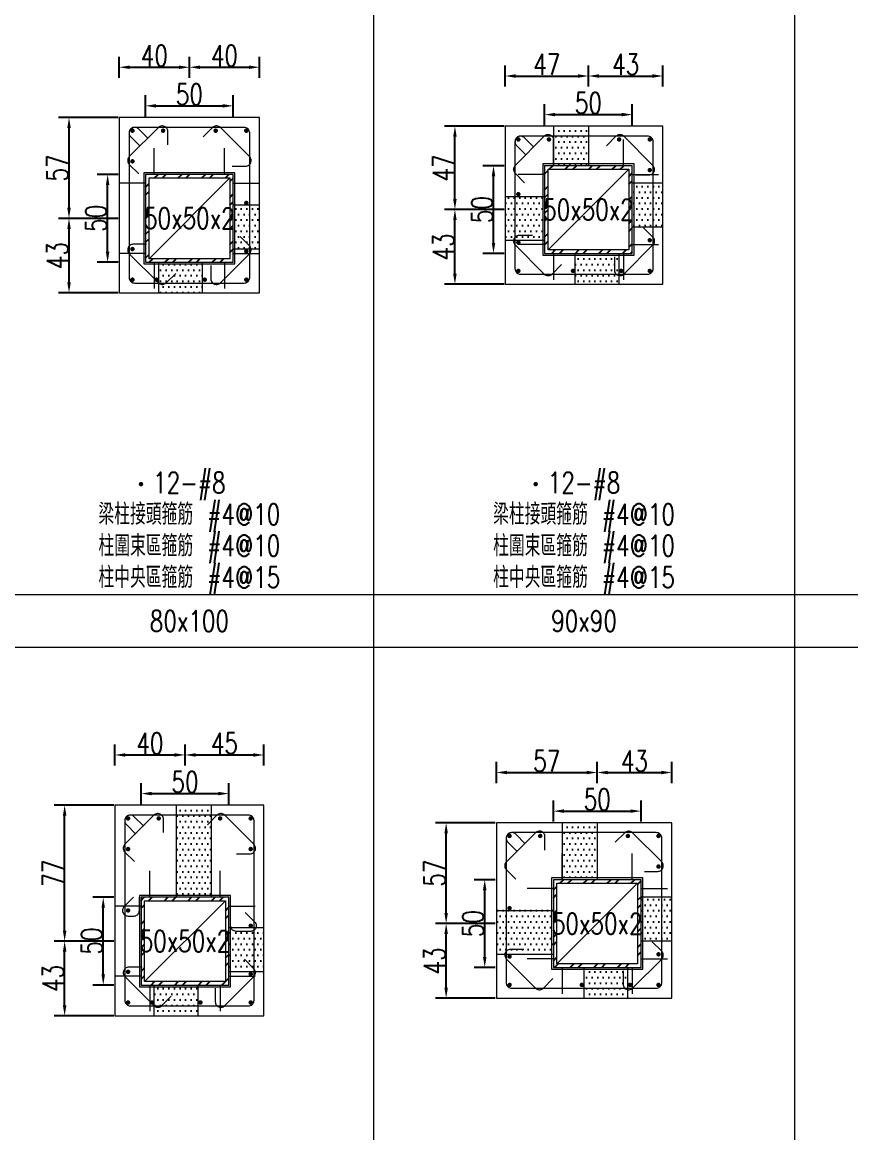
# Model space of a CAD drawing. Header units: millimetres. Extents: x 0 to 3905, y 0 to 8880.
# Drawn here: x 2925 to 3397, y 7763 to 8396 of the extents above; entities that cross this region are included whole.
import ezdxf
from ezdxf.enums import TextEntityAlignment as Align

# ---------------------------------------------------------------- set-up
doc = ezdxf.new("R2010")
doc.units = ezdxf.units.MM
doc.layers.get('DEFPOINTS').update_dxf_attribs({"color": 3})
for name, color, linetype in [('Hatch線', 6, 'Continuous'), ('TC-鋼粱', 132, 'Continuous'), ('主筋斷面', 2, 'Continuous'), ('文字-主筋根數', 7, 'Continuous'), ('文字-剪力筋 中央區', 7, 'Continuous'), ('文字-剪力筋-BC', 7, 'Continuous'), ('文字-剪力筋-圍束區', 7, 'Continuous'), ('文字-斷面尺寸', 7, 'Continuous'), ('文字-輔助字', 7, 'Continuous'), ('柱斷面線', 4, 'Continuous'), ('標註字', 4, 'Continuous'), ('箍筋線', 1, 'Continuous'), ('網格線', 7, 'Continuous'), ('鋼柱', 11, 'Continuous')]:
    doc.layers.add(name, color=color, linetype=linetype)
doc.styles.add('note', font='txt.shx', dxfattribs={"width": 0.75, "height": 12})
doc.styles.add('txt', font='txt.shx', dxfattribs={"height": 0.2, "bigfont": 'chineset.shx'})
doc.dimstyles.new('RCAD_DIM', dxfattribs={"dimtxt": 12, "dimasz": 6, "dimexe": 6, "dimexo": 0.625, "dimtad": 1, "dimdec": 0, "dimdsep": 46, "dimtxsty": 'note', "dimcen": 2.5, "dimclrd": 256, "dimclre": 256, "dimclrt": 256, "dimadec": 0, "dimazin": 0, "dimtfac": 1, "dimtmove": 0, "dimatfit": 3, "dimfxl": 0, "dimtolj": 1, "dimarcsym": 0})

# ---------------------------------------------------------------- blocks, each defined once
blk = doc.blocks.new('*D1716')
at = {"layer": 'DEFPOINTS', "color": 0}
for p in [(3042.5, 7956.62), (2992.5, 7950), (3042.5, 7950)]:
    blk.add_point(p, dxfattribs=at)
at = {"layer": '標註字', "lineweight": -2}
for p, q in [((2992.5, 7950.62), (2992.5, 7962.62)), ((3042.5, 7950.62), (3042.5, 7962.62)), ((2998.5, 7956.62), (3036.5, 7956.62))]:
    blk.add_line(p, q, dxfattribs=at)
at = {"layer": '標註字'}
for points in [[(2998.5, 7957.62), (2998.5, 7955.62), (2992.5, 7956.62)], [(3036.5, 7955.62), (3036.5, 7957.62), (3042.5, 7956.62)]]:
    blk.add_solid(points, dxfattribs=at)
at = {"layer": '標註字', "insert": (3017.5, 7963.25), "char_height": 12, "attachment_point": 5, "style": 'note'}
blk.add_mtext('\\A1;50', dxfattribs=at)
blk = doc.blocks.new('*D1717')
at = {"layer": 'DEFPOINTS', "color": 0}
for p in [(2970.88, 7897.5), (2977.5, 7897.5), (2977.5, 7847.5)]:
    blk.add_point(p, dxfattribs=at)
at = {"layer": '標註字', "lineweight": -2}
for p, q in [((2976.88, 7897.5), (2964.88, 7897.5)), ((2970.88, 7853.5), (2970.88, 7891.5)), ((2976.88, 7847.5), (2964.88, 7847.5))]:
    blk.add_line(p, q, dxfattribs=at)
at = {"layer": '標註字'}
for points in [[(2971.88, 7891.5), (2969.88, 7891.5), (2970.88, 7897.5)], [(2969.88, 7853.5), (2971.88, 7853.5), (2970.88, 7847.5)]]:
    blk.add_solid(points, dxfattribs=at)
at = {"layer": '標註字', "insert": (2964.25, 7872.5), "char_height": 12, "attachment_point": 5, "rotation": 90, "style": 'note'}
blk.add_mtext('\\A1;50', dxfattribs=at)
blk = doc.blocks.new('*D1718')
at = {"layer": 'DEFPOINTS', "color": 0}
for p in [(3017.5, 7978.62), (2977.5, 7972), (3017.5, 7972)]:
    blk.add_point(p, dxfattribs=at)
at = {"layer": '標註字', "lineweight": -2}
for p, q in [((2977.5, 7972.62), (2977.5, 7984.62)), ((3017.5, 7972.62), (3017.5, 7984.62)), ((2983.5, 7978.62), (3011.5, 7978.62))]:
    blk.add_line(p, q, dxfattribs=at)
at = {"layer": '標註字'}
for points in [[(2983.5, 7979.62), (2983.5, 7977.62), (2977.5, 7978.62)], [(3011.5, 7977.62), (3011.5, 7979.62), (3017.5, 7978.62)]]:
    blk.add_solid(points, dxfattribs=at)
at = {"layer": '標註字', "insert": (2997.5, 7985.25), "char_height": 12, "attachment_point": 5, "style": 'note'}
blk.add_mtext('\\A1;40', dxfattribs=at)
blk = doc.blocks.new('*D1719')
at = {"layer": 'DEFPOINTS', "color": 0}
for p in [(3062.5, 7978.62), (3017.5, 7972), (3062.5, 7972)]:
    blk.add_point(p, dxfattribs=at)
at = {"layer": '標註字', "lineweight": -2}
for p, q in [((3017.5, 7972.62), (3017.5, 7984.62)), ((3062.5, 7972.62), (3062.5, 7984.62)), ((3023.5, 7978.62), (3056.5, 7978.62))]:
    blk.add_line(p, q, dxfattribs=at)
at = {"layer": '標註字'}
for points in [[(3023.5, 7979.62), (3023.5, 7977.62), (3017.5, 7978.62)], [(3056.5, 7977.62), (3056.5, 7979.62), (3062.5, 7978.62)]]:
    blk.add_solid(points, dxfattribs=at)
at = {"layer": '標註字', "insert": (3040, 7985.25), "char_height": 12, "attachment_point": 5, "style": 'note'}
blk.add_mtext('\\A1;45', dxfattribs=at)
blk = doc.blocks.new('*D1720')
at = {"layer": 'DEFPOINTS', "color": 0}
for p in [(2948.88, 7872.5), (2977.5, 7872.5), (2977.5, 7830)]:
    blk.add_point(p, dxfattribs=at)
at = {"layer": '標註字', "lineweight": -2}
for p, q in [((2976.88, 7872.5), (2942.88, 7872.5)), ((2948.88, 7836), (2948.88, 7866.5)), ((2976.88, 7830), (2942.88, 7830))]:
    blk.add_line(p, q, dxfattribs=at)
at = {"layer": '標註字'}
for points in [[(2949.88, 7866.5), (2947.88, 7866.5), (2948.88, 7872.5)], [(2947.88, 7836), (2949.88, 7836), (2948.88, 7830)]]:
    blk.add_solid(points, dxfattribs=at)
at = {"layer": '標註字', "insert": (2942.25, 7851.25), "char_height": 12, "attachment_point": 5, "rotation": 90, "style": 'note'}
blk.add_mtext('\\A1;43', dxfattribs=at)
blk = doc.blocks.new('*D1721')
at = {"layer": 'DEFPOINTS', "color": 0}
for p in [(2948.88, 7950), (2977.5, 7950), (2977.5, 7872.5)]:
    blk.add_point(p, dxfattribs=at)
at = {"layer": '標註字', "lineweight": -2}
for p, q in [((2976.88, 7950), (2942.88, 7950)), ((2948.88, 7878.5), (2948.88, 7944)), ((2976.88, 7872.5), (2942.88, 7872.5))]:
    blk.add_line(p, q, dxfattribs=at)
at = {"layer": '標註字'}
for points in [[(2949.88, 7944), (2947.88, 7944), (2948.88, 7950)], [(2947.88, 7878.5), (2949.88, 7878.5), (2948.88, 7872.5)]]:
    blk.add_solid(points, dxfattribs=at)
at = {"layer": '標註字', "insert": (2942.25, 7911.25), "char_height": 12, "attachment_point": 5, "rotation": 90, "style": 'note'}
blk.add_mtext('\\A1;77', dxfattribs=at)
blk = doc.blocks.new('Circle_Filled')
at = {"const_width": 0.5}
blk.add_lwpolyline([(-0.25, 0, 1), (0.25, 0, 1)], format="xyb", close=True, dxfattribs=at)
blk = doc.blocks.new('*D1722')
at = {"layer": 'DEFPOINTS', "color": 0}
for p in [(3045, 8348.62), (2995, 8342), (3045, 8342)]:
    blk.add_point(p, dxfattribs=at)
at = {"layer": '標註字', "lineweight": -2}
for p, q in [((2995, 8342.62), (2995, 8354.62)), ((3045, 8342.62), (3045, 8354.62)), ((3001, 8348.62), (3039, 8348.62))]:
    blk.add_line(p, q, dxfattribs=at)
at = {"layer": '標註字'}
for points in [[(3001, 8349.62), (3001, 8347.62), (2995, 8348.62)], [(3039, 8347.62), (3039, 8349.62), (3045, 8348.62)]]:
    blk.add_solid(points, dxfattribs=at)
at = {"layer": '標註字', "insert": (3020, 8355.25), "char_height": 12, "attachment_point": 5, "style": 'note'}
blk.add_mtext('\\A1;50', dxfattribs=at)
blk = doc.blocks.new('*D1723')
at = {"layer": 'DEFPOINTS', "color": 0}
for p in [(2973.38, 8309.5), (2980, 8309.5), (2980, 8259.5)]:
    blk.add_point(p, dxfattribs=at)
at = {"layer": '標註字', "lineweight": -2}
for p, q in [((2979.38, 8309.5), (2967.38, 8309.5)), ((2973.38, 8265.5), (2973.38, 8303.5)), ((2979.38, 8259.5), (2967.38, 8259.5))]:
    blk.add_line(p, q, dxfattribs=at)
at = {"layer": '標註字'}
for points in [[(2974.38, 8303.5), (2972.38, 8303.5), (2973.38, 8309.5)], [(2972.38, 8265.5), (2974.38, 8265.5), (2973.38, 8259.5)]]:
    blk.add_solid(points, dxfattribs=at)
at = {"layer": '標註字', "insert": (2966.75, 8284.5), "char_height": 12, "attachment_point": 5, "rotation": 90, "style": 'note'}
blk.add_mtext('\\A1;50', dxfattribs=at)
blk = doc.blocks.new('*D1724')
at = {"layer": 'DEFPOINTS', "color": 0}
for p in [(3020, 8370.62), (2980, 8364), (3020, 8364)]:
    blk.add_point(p, dxfattribs=at)
at = {"layer": '標註字', "lineweight": -2}
for p, q in [((2980, 8364.62), (2980, 8376.62)), ((3020, 8364.62), (3020, 8376.62)), ((2986, 8370.62), (3014, 8370.62))]:
    blk.add_line(p, q, dxfattribs=at)
at = {"layer": '標註字'}
for points in [[(2986, 8371.62), (2986, 8369.62), (2980, 8370.62)], [(3014, 8369.62), (3014, 8371.62), (3020, 8370.62)]]:
    blk.add_solid(points, dxfattribs=at)
at = {"layer": '標註字', "insert": (3000, 8377.25), "char_height": 12, "attachment_point": 5, "style": 'note'}
blk.add_mtext('\\A1;40', dxfattribs=at)
blk = doc.blocks.new('*D1725')
at = {"layer": 'DEFPOINTS', "color": 0}
for p in [(3060, 8370.62), (3020, 8364), (3060, 8364)]:
    blk.add_point(p, dxfattribs=at)
at = {"layer": '標註字', "lineweight": -2}
for p, q in [((3020, 8364.62), (3020, 8376.62)), ((3060, 8364.62), (3060, 8376.62)), ((3026, 8370.62), (3054, 8370.62))]:
    blk.add_line(p, q, dxfattribs=at)
at = {"layer": '標註字'}
for points in [[(3026, 8371.62), (3026, 8369.62), (3020, 8370.62)], [(3054, 8369.62), (3054, 8371.62), (3060, 8370.62)]]:
    blk.add_solid(points, dxfattribs=at)
at = {"layer": '標註字', "insert": (3040, 8377.25), "char_height": 12, "attachment_point": 5, "style": 'note'}
blk.add_mtext('\\A1;40', dxfattribs=at)
blk = doc.blocks.new('*D1726')
at = {"layer": 'DEFPOINTS', "color": 0}
for p in [(2951.38, 8284.5), (2980, 8284.5), (2980, 8242)]:
    blk.add_point(p, dxfattribs=at)
at = {"layer": '標註字', "lineweight": -2}
for p, q in [((2979.38, 8284.5), (2945.38, 8284.5)), ((2951.38, 8248), (2951.38, 8278.5)), ((2979.38, 8242), (2945.38, 8242))]:
    blk.add_line(p, q, dxfattribs=at)
at = {"layer": '標註字'}
for points in [[(2952.38, 8278.5), (2950.38, 8278.5), (2951.38, 8284.5)], [(2950.38, 8248), (2952.38, 8248), (2951.38, 8242)]]:
    blk.add_solid(points, dxfattribs=at)
at = {"layer": '標註字', "insert": (2944.75, 8263.25), "char_height": 12, "attachment_point": 5, "rotation": 90, "style": 'note'}
blk.add_mtext('\\A1;43', dxfattribs=at)
blk = doc.blocks.new('*D1727')
at = {"layer": 'DEFPOINTS', "color": 0}
for p in [(2951.38, 8342), (2980, 8342), (2980, 8284.5)]:
    blk.add_point(p, dxfattribs=at)
at = {"layer": '標註字', "lineweight": -2}
for p, q in [((2979.38, 8342), (2945.38, 8342)), ((2951.38, 8290.5), (2951.38, 8336)), ((2979.38, 8284.5), (2945.38, 8284.5))]:
    blk.add_line(p, q, dxfattribs=at)
at = {"layer": '標註字'}
for points in [[(2952.38, 8336), (2950.38, 8336), (2951.38, 8342)], [(2950.38, 8290.5), (2952.38, 8290.5), (2951.38, 8284.5)]]:
    blk.add_solid(points, dxfattribs=at)
at = {"layer": '標註字', "insert": (2944.75, 8313.25), "char_height": 12, "attachment_point": 5, "rotation": 90, "style": 'note'}
blk.add_mtext('\\A1;57', dxfattribs=at)
blk = doc.blocks.new('*D1848')
at = {"layer": 'DEFPOINTS', "color": 0}
for p in [(3277.5, 7946.62), (3227.5, 7940), (3277.5, 7940)]:
    blk.add_point(p, dxfattribs=at)
at = {"layer": '標註字', "lineweight": -2}
for p, q in [((3227.5, 7940.62), (3227.5, 7952.62)), ((3277.5, 7940.62), (3277.5, 7952.62)), ((3233.5, 7946.62), (3271.5, 7946.62))]:
    blk.add_line(p, q, dxfattribs=at)
at = {"layer": '標註字'}
for points in [[(3233.5, 7947.62), (3233.5, 7945.62), (3227.5, 7946.62)], [(3271.5, 7945.62), (3271.5, 7947.62), (3277.5, 7946.62)]]:
    blk.add_solid(points, dxfattribs=at)
at = {"layer": '標註字', "insert": (3252.5, 7953.25), "char_height": 12, "attachment_point": 5, "style": 'note'}
blk.add_mtext('\\A1;50', dxfattribs=at)
blk = doc.blocks.new('*D1849')
at = {"layer": 'DEFPOINTS', "color": 0}
for p in [(3188.38, 7907.5), (3195, 7907.5), (3195, 7857.5)]:
    blk.add_point(p, dxfattribs=at)
at = {"layer": '標註字', "lineweight": -2}
for p, q in [((3194.38, 7907.5), (3182.38, 7907.5)), ((3188.38, 7863.5), (3188.38, 7901.5)), ((3194.38, 7857.5), (3182.38, 7857.5))]:
    blk.add_line(p, q, dxfattribs=at)
at = {"layer": '標註字'}
for points in [[(3189.38, 7901.5), (3187.38, 7901.5), (3188.38, 7907.5)], [(3187.38, 7863.5), (3189.38, 7863.5), (3188.38, 7857.5)]]:
    blk.add_solid(points, dxfattribs=at)
at = {"layer": '標註字', "insert": (3181.75, 7882.5), "char_height": 12, "attachment_point": 5, "rotation": 90, "style": 'note'}
blk.add_mtext('\\A1;50', dxfattribs=at)
blk = doc.blocks.new('*D1850')
at = {"layer": 'DEFPOINTS', "color": 0}
for p in [(3252.5, 7968.62), (3195, 7962), (3252.5, 7962)]:
    blk.add_point(p, dxfattribs=at)
at = {"layer": '標註字', "lineweight": -2}
for p, q in [((3195, 7962.62), (3195, 7974.62)), ((3252.5, 7962.62), (3252.5, 7974.62)), ((3201, 7968.62), (3246.5, 7968.62))]:
    blk.add_line(p, q, dxfattribs=at)
at = {"layer": '標註字'}
for points in [[(3201, 7969.62), (3201, 7967.62), (3195, 7968.62)], [(3246.5, 7967.62), (3246.5, 7969.62), (3252.5, 7968.62)]]:
    blk.add_solid(points, dxfattribs=at)
at = {"layer": '標註字', "insert": (3223.75, 7975.25), "char_height": 12, "attachment_point": 5, "style": 'note'}
blk.add_mtext('\\A1;57', dxfattribs=at)
blk = doc.blocks.new('*D1851')
at = {"layer": 'DEFPOINTS', "color": 0}
for p in [(3295, 7968.62), (3252.5, 7962), (3295, 7962)]:
    blk.add_point(p, dxfattribs=at)
at = {"layer": '標註字', "lineweight": -2}
for p, q in [((3252.5, 7962.62), (3252.5, 7974.62)), ((3295, 7962.62), (3295, 7974.62)), ((3258.5, 7968.62), (3289, 7968.62))]:
    blk.add_line(p, q, dxfattribs=at)
at = {"layer": '標註字'}
for points in [[(3258.5, 7969.62), (3258.5, 7967.62), (3252.5, 7968.62)], [(3289, 7967.62), (3289, 7969.62), (3295, 7968.62)]]:
    blk.add_solid(points, dxfattribs=at)
at = {"layer": '標註字', "insert": (3273.75, 7975.25), "char_height": 12, "attachment_point": 5, "style": 'note'}
blk.add_mtext('\\A1;43', dxfattribs=at)
blk = doc.blocks.new('*D1852')
at = {"layer": 'DEFPOINTS', "color": 0}
for p in [(3166.38, 7882.5), (3195, 7882.5), (3195, 7840)]:
    blk.add_point(p, dxfattribs=at)
at = {"layer": '標註字', "lineweight": -2}
for p, q in [((3194.38, 7882.5), (3160.38, 7882.5)), ((3166.38, 7846), (3166.38, 7876.5)), ((3194.38, 7840), (3160.38, 7840))]:
    blk.add_line(p, q, dxfattribs=at)
at = {"layer": '標註字'}
for points in [[(3167.38, 7876.5), (3165.38, 7876.5), (3166.38, 7882.5)], [(3165.38, 7846), (3167.38, 7846), (3166.38, 7840)]]:
    blk.add_solid(points, dxfattribs=at)
at = {"layer": '標註字', "insert": (3159.75, 7861.25), "char_height": 12, "attachment_point": 5, "rotation": 90, "style": 'note'}
blk.add_mtext('\\A1;43', dxfattribs=at)
blk = doc.blocks.new('*D1853')
at = {"layer": 'DEFPOINTS', "color": 0}
for p in [(3166.38, 7940), (3195, 7940), (3195, 7882.5)]:
    blk.add_point(p, dxfattribs=at)
at = {"layer": '標註字', "lineweight": -2}
for p, q in [((3194.38, 7940), (3160.38, 7940)), ((3166.38, 7888.5), (3166.38, 7934)), ((3194.38, 7882.5), (3160.38, 7882.5))]:
    blk.add_line(p, q, dxfattribs=at)
at = {"layer": '標註字'}
for points in [[(3167.38, 7934), (3165.38, 7934), (3166.38, 7940)], [(3165.38, 7888.5), (3167.38, 7888.5), (3166.38, 7882.5)]]:
    blk.add_solid(points, dxfattribs=at)
at = {"layer": '標註字', "insert": (3159.75, 7911.25), "char_height": 12, "attachment_point": 5, "rotation": 90, "style": 'note'}
blk.add_mtext('\\A1;57', dxfattribs=at)
blk = doc.blocks.new('*D1854')
at = {"layer": 'DEFPOINTS', "color": 0}
for p in [(3272.5, 8343.62), (3222.5, 8337), (3272.5, 8337)]:
    blk.add_point(p, dxfattribs=at)
at = {"layer": '標註字', "lineweight": -2}
for p, q in [((3222.5, 8337.62), (3222.5, 8349.62)), ((3228.5, 8343.62), (3266.5, 8343.62)), ((3272.5, 8337.62), (3272.5, 8349.62))]:
    blk.add_line(p, q, dxfattribs=at)
at = {"layer": '標註字'}
for points in [[(3228.5, 8344.62), (3228.5, 8342.62), (3222.5, 8343.62)], [(3266.5, 8342.62), (3266.5, 8344.62), (3272.5, 8343.62)]]:
    blk.add_solid(points, dxfattribs=at)
at = {"layer": '標註字', "insert": (3247.5, 8350.25), "char_height": 12, "attachment_point": 5, "style": 'note'}
blk.add_mtext('\\A1;50', dxfattribs=at)
blk = doc.blocks.new('*D1855')
at = {"layer": 'DEFPOINTS', "color": 0}
for p in [(3193.38, 8314.5), (3200, 8314.5), (3200, 8264.5)]:
    blk.add_point(p, dxfattribs=at)
at = {"layer": '標註字', "lineweight": -2}
for p, q in [((3199.38, 8314.5), (3187.38, 8314.5)), ((3193.38, 8270.5), (3193.38, 8308.5)), ((3199.38, 8264.5), (3187.38, 8264.5))]:
    blk.add_line(p, q, dxfattribs=at)
at = {"layer": '標註字'}
for points in [[(3194.38, 8308.5), (3192.38, 8308.5), (3193.38, 8314.5)], [(3192.38, 8270.5), (3194.38, 8270.5), (3193.38, 8264.5)]]:
    blk.add_solid(points, dxfattribs=at)
at = {"layer": '標註字', "insert": (3186.75, 8289.5), "char_height": 12, "attachment_point": 5, "rotation": 90, "style": 'note'}
blk.add_mtext('\\A1;50', dxfattribs=at)
blk = doc.blocks.new('*D1856')
at = {"layer": 'DEFPOINTS', "color": 0}
for p in [(3247.5, 8365.62), (3200, 8359), (3247.5, 8359)]:
    blk.add_point(p, dxfattribs=at)
at = {"layer": '標註字', "lineweight": -2}
for p, q in [((3200, 8359.62), (3200, 8371.62)), ((3247.5, 8359.62), (3247.5, 8371.62)), ((3206, 8365.62), (3241.5, 8365.62))]:
    blk.add_line(p, q, dxfattribs=at)
at = {"layer": '標註字'}
for points in [[(3206, 8366.62), (3206, 8364.62), (3200, 8365.62)], [(3241.5, 8364.62), (3241.5, 8366.62), (3247.5, 8365.62)]]:
    blk.add_solid(points, dxfattribs=at)
at = {"layer": '標註字', "insert": (3223.75, 8372.25), "char_height": 12, "attachment_point": 5, "style": 'note'}
blk.add_mtext('\\A1;47', dxfattribs=at)
blk = doc.blocks.new('*D1857')
at = {"layer": 'DEFPOINTS', "color": 0}
for p in [(3290, 8365.62), (3247.5, 8359), (3290, 8359)]:
    blk.add_point(p, dxfattribs=at)
at = {"layer": '標註字', "lineweight": -2}
for p, q in [((3247.5, 8359.62), (3247.5, 8371.62)), ((3290, 8359.62), (3290, 8371.62)), ((3253.5, 8365.62), (3284, 8365.62))]:
    blk.add_line(p, q, dxfattribs=at)
at = {"layer": '標註字'}
for points in [[(3253.5, 8366.62), (3253.5, 8364.62), (3247.5, 8365.62)], [(3284, 8364.62), (3284, 8366.62), (3290, 8365.62)]]:
    blk.add_solid(points, dxfattribs=at)
at = {"layer": '標註字', "insert": (3268.75, 8372.25), "char_height": 12, "attachment_point": 5, "style": 'note'}
blk.add_mtext('\\A1;43', dxfattribs=at)
blk = doc.blocks.new('*D1858')
at = {"layer": 'DEFPOINTS', "color": 0}
for p in [(3171.38, 8289.5), (3200, 8289.5), (3200, 8247)]:
    blk.add_point(p, dxfattribs=at)
at = {"layer": '標註字', "lineweight": -2}
for p, q in [((3199.38, 8289.5), (3165.38, 8289.5)), ((3171.38, 8253), (3171.38, 8283.5)), ((3199.38, 8247), (3165.38, 8247))]:
    blk.add_line(p, q, dxfattribs=at)
at = {"layer": '標註字'}
for points in [[(3172.38, 8283.5), (3170.38, 8283.5), (3171.38, 8289.5)], [(3170.38, 8253), (3172.38, 8253), (3171.38, 8247)]]:
    blk.add_solid(points, dxfattribs=at)
at = {"layer": '標註字', "insert": (3164.75, 8268.25), "char_height": 12, "attachment_point": 5, "rotation": 90, "style": 'note'}
blk.add_mtext('\\A1;43', dxfattribs=at)
blk = doc.blocks.new('*D1859')
at = {"layer": 'DEFPOINTS', "color": 0}
for p in [(3171.38, 8337), (3200, 8337), (3200, 8289.5)]:
    blk.add_point(p, dxfattribs=at)
at = {"layer": '標註字', "lineweight": -2}
for p, q in [((3199.38, 8337), (3165.38, 8337)), ((3171.38, 8295.5), (3171.38, 8331)), ((3199.38, 8289.5), (3165.38, 8289.5))]:
    blk.add_line(p, q, dxfattribs=at)
at = {"layer": '標註字'}
for points in [[(3172.38, 8331), (3170.38, 8331), (3171.38, 8337)], [(3170.38, 8295.5), (3172.38, 8295.5), (3171.38, 8289.5)]]:
    blk.add_solid(points, dxfattribs=at)
at = {"layer": '標註字', "insert": (3164.75, 8313.25), "char_height": 12, "attachment_point": 5, "rotation": 90, "style": 'note'}
blk.add_mtext('\\A1;47', dxfattribs=at)

msp = doc.modelspace()

# ---------------------------------------------------------------- hatches: boundary and pattern name
at = {"layer": 'Hatch線'}
h = msp.add_hatch(dxfattribs=at)
h.set_pattern_fill('ANSI32', color=256, style=0)
h.paths.add_polyline_path([(3222.5, 8264.5), (3272.5, 8264.5), (3272.5, 8314.5), (3222.5, 8314.5)], flags=17)
h.paths.add_polyline_path([(3224.5, 8266.5), (3224.5, 8312.5), (3270.5, 8312.5), (3270.5, 8266.5)])
h = msp.add_hatch(dxfattribs=at)
h.set_pattern_fill('ANSI32', color=256, style=0)
h.paths.add_polyline_path([(2995, 8259.5), (3045, 8259.5), (3045, 8309.5), (2995, 8309.5)], flags=17)
h.paths.add_polyline_path([(2997, 8261.5), (2997, 8307.5), (3043, 8307.5), (3043, 8261.5)])
h = msp.add_hatch(dxfattribs=at)
h.set_pattern_fill('ANSI32', color=256, style=0)
h.paths.add_polyline_path([(3227.5, 7857.5), (3277.5, 7857.5), (3277.5, 7907.5), (3227.5, 7907.5)], flags=17)
h.paths.add_polyline_path([(3229.5, 7859.5), (3229.5, 7905.5), (3275.5, 7905.5), (3275.5, 7859.5)])
h = msp.add_hatch(dxfattribs=at)
h.set_pattern_fill('ANSI32', color=256, style=0)
h.paths.add_polyline_path([(2992.5, 7847.5), (3042.5, 7847.5), (3042.5, 7897.5), (2992.5, 7897.5)], flags=17)
h.paths.add_polyline_path([(2994.5, 7849.5), (2994.5, 7895.5), (3040.5, 7895.5), (3040.5, 7849.5)])
at = {"layer": 'TC-鋼粱'}
h = msp.add_hatch(dxfattribs=at)
h.set_pattern_fill('DOTS', color=256, scale=2, style=0)
h.paths.add_polyline_path([(3247.5, 8337), (3227.5, 8337), (3227.5, 8314.5), (3247.5, 8314.5)], flags=17)
h = msp.add_hatch(dxfattribs=at)
h.set_pattern_fill('DOTS', color=256, scale=2, style=0)
h.paths.add_polyline_path([(3290, 8279.5), (3290, 8304.5), (3272.5, 8304.5), (3272.5, 8279.5)], flags=17)
h = msp.add_hatch(dxfattribs=at)
h.set_pattern_fill('DOTS', color=256, scale=2, style=0)
h.paths.add_polyline_path([(3200, 8297), (3200, 8272), (3222.5, 8272), (3222.5, 8297)], flags=17)
h = msp.add_hatch(dxfattribs=at)
h.set_pattern_fill('DOTS', color=256, scale=2, style=0)
h.paths.add_polyline_path([(3060, 8267), (3060, 8292), (3045, 8292), (3045, 8267)], flags=17)
h = msp.add_hatch(dxfattribs=at)
h.set_pattern_fill('DOTS', color=256, scale=2, style=0)
h.paths.add_polyline_path([(3239.98, 8247), (3264.98, 8247), (3264.98, 8264.5), (3239.98, 8264.5)], flags=17)
h = msp.add_hatch(dxfattribs=at)
h.set_pattern_fill('DOTS', color=256, scale=2, style=0)
h.paths.add_polyline_path([(3002.5, 8242), (3027.5, 8242), (3027.5, 8259.5), (3002.5, 8259.5)], flags=17)
h = msp.add_hatch(dxfattribs=at)
h.set_pattern_fill('DOTS', color=256, scale=2, style=0)
h.paths.add_polyline_path([(3032.5, 7950), (3012.5, 7950), (3012.5, 7897.5), (3032.5, 7897.5)], flags=17)
h = msp.add_hatch(dxfattribs=at)
h.set_pattern_fill('DOTS', color=256, scale=2, style=0)
h.paths.add_polyline_path([(3252.5, 7940), (3232.5, 7940), (3232.5, 7907.5), (3252.5, 7907.5)], flags=17)
h = msp.add_hatch(dxfattribs=at)
h.set_pattern_fill('DOTS', color=256, scale=2, style=0)
h.paths.add_polyline_path([(3295, 7872.5), (3295, 7897.5), (3277.5, 7897.5), (3277.5, 7872.5)], flags=17)
h = msp.add_hatch(dxfattribs=at)
h.set_pattern_fill('DOTS', color=256, scale=2, style=0)
h.paths.add_polyline_path([(3195, 7890), (3195, 7865), (3227.5, 7865), (3227.5, 7890)], flags=17)
h = msp.add_hatch(dxfattribs=at)
h.set_pattern_fill('DOTS', color=256, scale=2, style=0)
h.paths.add_polyline_path([(3062.5, 7855), (3062.5, 7880), (3042.5, 7880), (3042.5, 7855)], flags=17)
h = msp.add_hatch(dxfattribs=at)
h.set_pattern_fill('DOTS', color=256, scale=2, style=0)
h.paths.add_polyline_path([(3244.98, 7840), (3269.98, 7840), (3269.98, 7857.5), (3244.98, 7857.5)], flags=17)
h = msp.add_hatch(dxfattribs=at)
h.set_pattern_fill('DOTS', color=256, scale=2, style=0)
h.paths.add_polyline_path([(3000, 7830), (3025, 7830), (3025, 7847.5), (3000, 7847.5)], flags=17)

# ---------------------------------------------------------------- linework, layer by layer
at = {"layer": 'DEFPOINTS', "lineweight": 5}
for points in [[(3000, 8309.5), (3000, 8324.5)], [(3040, 8309.5), (3040, 8324.5)], [(3227.5, 8314.5), (3227.5, 8329.5)], [(3267.5, 8314.5), (3267.5, 8329.5)], [(3222.5, 8263.5), (3273.5, 8263.5), (3273.5, 8315.5), (3221.5, 8315.5), (3221.5, 8263.5), (3222.5, 8263.5)], [(3224.5, 8266.5), (3270.5, 8312.5)], [(2995, 8258.5), (3046, 8258.5), (3046, 8310.5), (2994, 8310.5), (2994, 8258.5), (2995, 8258.5)], [(2997, 8261.5), (3043, 8307.5)], [(3222.5, 8309.5), (3207.5, 8309.5)], [(3272.5, 8309.5), (3287.5, 8309.5)], [(2995, 8304.5), (2980, 8304.5)], [(3045, 8304.5), (3060, 8304.5)], [(3222.5, 8269.5), (3207.5, 8269.5)], [(3272.5, 8269.5), (3287.5, 8269.5)], [(2995, 8264.5), (2980, 8264.5)], [(3045, 8264.5), (3060, 8264.5)], [(3227.5, 8264.5), (3227.5, 8249.5)], [(3267.5, 8264.5), (3267.5, 8249.5)], [(3000, 8259.5), (3000, 8244.5)], [(3040, 8259.5), (3040, 8244.5)], [(3232.5, 7907.5), (3232.5, 7922.5)], [(3272.5, 7907.5), (3272.5, 7922.5)], [(2997.5, 7897.5), (2997.5, 7912.5)], [(3037.5, 7897.5), (3037.5, 7912.5)], [(3227.5, 7856.5), (3278.5, 7856.5), (3278.5, 7908.5), (3226.5, 7908.5), (3226.5, 7856.5), (3227.5, 7856.5)], [(3227.5, 7902.5), (3212.5, 7902.5)], [(3229.5, 7859.5), (3275.5, 7905.5)], [(3277.5, 7902.5), (3292.5, 7902.5)], [(2992.5, 7846.5), (3043.5, 7846.5), (3043.5, 7898.5), (2991.5, 7898.5), (2991.5, 7846.5), (2992.5, 7846.5)], [(2994.5, 7849.5), (3040.5, 7895.5)], [(2992.5, 7892.5), (2977.5, 7892.5)], [(3042.5, 7892.5), (3057.5, 7892.5)], [(3227.5, 7862.5), (3212.5, 7862.5)], [(3277.5, 7862.5), (3292.5, 7862.5)], [(3232.5, 7857.5), (3232.5, 7842.5)], [(3272.5, 7857.5), (3272.5, 7842.5)], [(2992.5, 7852.5), (2977.5, 7852.5)], [(3042.5, 7852.5), (3057.5, 7852.5)], [(2997.5, 7847.5), (2997.5, 7832.5)], [(3037.5, 7847.5), (3037.5, 7832.5)]]:
    msp.add_lwpolyline(points, dxfattribs=at)
at = {"layer": 'TC-鋼粱', "lineweight": 5}
for points in [[(3227.5, 8337), (3227.5, 8314.5)], [(3247.5, 8337), (3247.5, 8314.5)], [(3290, 8304.5), (3272.5, 8304.5)], [(3200, 8297), (3222.5, 8297)], [(3060, 8292), (3045, 8292)], [(3290, 8279.5), (3272.5, 8279.5)], [(3200, 8272), (3222.5, 8272)], [(3060, 8267), (3045, 8267)], [(3239.98, 8247), (3239.98, 8264.5)], [(3264.98, 8247), (3264.98, 8264.5)], [(3002.5, 8242), (3002.5, 8259.5)], [(3027.5, 8242), (3027.5, 8259.5)], [(3012.5, 7950), (3012.5, 7897.5)], [(3032.5, 7950), (3032.5, 7897.5)], [(3232.5, 7940), (3232.5, 7907.5)], [(3252.5, 7940), (3252.5, 7907.5)], [(3295, 7897.5), (3277.5, 7897.5)], [(3195, 7890), (3227.5, 7890)], [(3062.5, 7880), (3042.5, 7880)], [(3295, 7872.5), (3277.5, 7872.5)], [(3195, 7865), (3227.5, 7865)], [(3244.98, 7840), (3244.98, 7857.5)], [(3269.98, 7840), (3269.98, 7857.5)], [(3062.5, 7855), (3042.5, 7855)], [(3000, 7830), (3000, 7847.5)], [(3025, 7830), (3025, 7847.5)]]:
    msp.add_lwpolyline(points, dxfattribs=at)
at = {"layer": '柱斷面線', "lineweight": 5}
for points in [[(2980, 8242), (3060, 8242), (3060, 8342), (2980, 8342), (2980, 8242)], [(3200, 8247), (3290, 8247), (3290, 8337), (3200, 8337), (3200, 8247)], [(2977.5, 7830), (3062.5, 7830), (3062.5, 7950), (2977.5, 7950), (2977.5, 7830)], [(3195, 7840), (3295, 7840), (3295, 7940), (3195, 7940), (3195, 7840)]]:
    msp.add_lwpolyline(points, dxfattribs=at)
at = {"layer": '箍筋線', "lineweight": 5}
for points in [[(3007.73, 8326.39), (3007.73, 8334.01), (3007.68, 8334.54), (3007.55, 8335.06), (3007.33, 8335.55), (3007.03, 8335.99), (3006.67, 8336.38), (3006.24, 8336.7), (3005.77, 8336.94), (3005.26, 8337.11), (3004.73, 8337.18), (3004.2, 8337.17), (3003.67, 8337.06), (3003.17, 8336.87), (3002.71, 8336.6), (3002.31, 8336.26), (2985.74, 8319.69), (2985.39, 8319.27), (2985.11, 8318.79), (2984.92, 8318.27), (2984.83, 8317.73), (2984.83, 8317.17), (2984.92, 8316.63), (2985.11, 8316.11), (2985.39, 8315.63), (2985.74, 8315.2), (2991.13, 8309.82)], [(3044.39, 8314.27), (3052.01, 8314.27), (3052.54, 8314.32), (3053.06, 8314.45), (3053.55, 8314.67), (3053.99, 8314.97), (3054.38, 8315.33), (3054.7, 8315.76), (3054.94, 8316.23), (3055.11, 8316.74), (3055.18, 8317.27), (3055.17, 8317.8), (3055.06, 8318.33), (3054.87, 8318.83), (3054.6, 8319.29), (3054.26, 8319.69), (3037.69, 8336.26), (3037.27, 8336.61), (3036.79, 8336.89), (3036.27, 8337.08), (3035.73, 8337.17), (3035.17, 8337.17), (3034.63, 8337.08), (3034.11, 8336.89), (3033.63, 8336.61), (3033.2, 8336.26), (3027.82, 8330.87)], [(2996.44, 8330.05), (2991.06, 8335.44), (2990.65, 8335.78), (2990.19, 8336.05), (2989.69, 8336.24), (2989.17, 8336.35), (2988.63, 8336.36), (2988.1, 8336.29), (2987.59, 8336.12), (2987.12, 8335.88), (2986.69, 8335.56), (2986.33, 8335.17), (2986.03, 8334.73), (2985.81, 8334.24), (2985.68, 8333.72), (2985.63, 8333.19), (2985.63, 8250.81), (2985.68, 8250.26), (2985.83, 8249.72), (2986.06, 8249.22), (2986.38, 8248.77), (2986.77, 8248.38), (2987.22, 8248.06), (2987.72, 8247.83), (2988.26, 8247.68), (2988.81, 8247.63), (3051.19, 8247.63), (3051.74, 8247.68), (3052.28, 8247.83), (3052.78, 8248.06), (3053.23, 8248.38), (3053.62, 8248.77), (3053.94, 8249.22), (3054.17, 8249.72), (3054.32, 8250.26), (3054.37, 8250.81), (3054.37, 8333.19), (3054.32, 8333.74), (3054.17, 8334.28), (3053.94, 8334.78), (3053.62, 8335.23), (3053.23, 8335.62), (3052.78, 8335.94), (3052.28, 8336.17), (3051.74, 8336.32), (3051.19, 8336.37), (2988.81, 8336.37), (2988.28, 8336.32), (2987.76, 8336.19), (2987.27, 8335.97), (2986.83, 8335.67), (2986.44, 8335.31), (2986.12, 8334.88), (2985.88, 8334.41), (2985.71, 8333.9), (2985.64, 8333.37), (2985.65, 8332.83), (2985.76, 8332.31), (2985.95, 8331.81), (2986.22, 8331.35), (2986.56, 8330.94), (2991.95, 8325.56)], [(3227.73, 8321.39), (3227.73, 8329.01), (3227.68, 8329.54), (3227.55, 8330.06), (3227.33, 8330.55), (3227.03, 8330.99), (3226.67, 8331.38), (3226.24, 8331.7), (3225.77, 8331.94), (3225.26, 8332.11), (3224.73, 8332.18), (3224.2, 8332.17), (3223.67, 8332.06), (3223.17, 8331.87), (3222.71, 8331.6), (3222.31, 8331.26), (3205.74, 8314.69), (3205.39, 8314.27), (3205.11, 8313.79), (3204.92, 8313.27), (3204.83, 8312.73), (3204.83, 8312.17), (3204.92, 8311.63), (3205.11, 8311.11), (3205.39, 8310.63), (3205.74, 8310.2), (3211.13, 8304.82)], [(3216.44, 8325.05), (3211.06, 8330.44), (3210.65, 8330.78), (3210.19, 8331.05), (3209.69, 8331.24), (3209.17, 8331.35), (3208.63, 8331.36), (3208.1, 8331.29), (3207.59, 8331.12), (3207.12, 8330.88), (3206.69, 8330.56), (3206.33, 8330.17), (3206.03, 8329.73), (3205.81, 8329.24), (3205.68, 8328.72), (3205.63, 8328.19), (3205.63, 8255.81), (3205.68, 8255.26), (3205.83, 8254.72), (3206.06, 8254.22), (3206.38, 8253.77), (3206.77, 8253.38), (3207.22, 8253.06), (3207.72, 8252.83), (3208.26, 8252.68), (3208.81, 8252.63), (3281.19, 8252.63), (3281.74, 8252.68), (3282.28, 8252.83), (3282.78, 8253.06), (3283.23, 8253.38), (3283.62, 8253.77), (3283.94, 8254.22), (3284.17, 8254.72), (3284.32, 8255.26), (3284.37, 8255.81), (3284.37, 8328.19), (3284.32, 8328.74), (3284.17, 8329.28), (3283.94, 8329.78), (3283.62, 8330.23), (3283.23, 8330.62), (3282.78, 8330.94), (3282.28, 8331.17), (3281.74, 8331.32), (3281.19, 8331.37), (3208.81, 8331.37), (3208.28, 8331.32), (3207.76, 8331.19), (3207.27, 8330.97), (3206.83, 8330.67), (3206.44, 8330.31), (3206.12, 8329.88), (3205.88, 8329.41), (3205.71, 8328.9), (3205.64, 8328.37), (3205.65, 8327.83), (3205.76, 8327.31), (3205.95, 8326.81), (3206.22, 8326.35), (3206.56, 8325.94), (3211.95, 8320.56)], [(3274.39, 8309.27), (3282.01, 8309.27), (3282.54, 8309.32), (3283.06, 8309.45), (3283.55, 8309.67), (3283.99, 8309.97), (3284.38, 8310.33), (3284.7, 8310.76), (3284.94, 8311.23), (3285.11, 8311.74), (3285.18, 8312.27), (3285.17, 8312.8), (3285.06, 8313.33), (3284.87, 8313.83), (3284.6, 8314.29), (3284.26, 8314.69), (3267.69, 8331.26), (3267.27, 8331.61), (3266.79, 8331.89), (3266.27, 8332.08), (3265.73, 8332.17), (3265.17, 8332.17), (3264.63, 8332.08), (3264.11, 8331.89), (3263.63, 8331.61), (3263.2, 8331.26), (3257.82, 8325.87)], [(3032.27, 8257.61), (3032.27, 8249.99), (3032.32, 8249.46), (3032.45, 8248.94), (3032.67, 8248.45), (3032.97, 8248.01), (3033.33, 8247.62), (3033.76, 8247.3), (3034.23, 8247.06), (3034.74, 8246.89), (3035.27, 8246.82), (3035.8, 8246.83), (3036.33, 8246.94), (3036.83, 8247.13), (3037.29, 8247.4), (3037.69, 8247.74), (3054.26, 8264.31), (3054.61, 8264.73), (3054.89, 8265.21), (3055.08, 8265.73), (3055.17, 8266.27), (3055.17, 8266.83), (3055.08, 8267.37), (3054.89, 8267.89), (3054.61, 8268.37), (3054.26, 8268.8), (3048.87, 8274.18)], [(3215.61, 8274.73), (3207.99, 8274.73), (3207.46, 8274.68), (3206.94, 8274.55), (3206.45, 8274.33), (3206.01, 8274.03), (3205.62, 8273.67), (3205.3, 8273.24), (3205.06, 8272.77), (3204.89, 8272.26), (3204.82, 8271.73), (3204.83, 8271.2), (3204.94, 8270.67), (3205.13, 8270.17), (3205.4, 8269.71), (3205.74, 8269.31), (3222.31, 8252.74), (3222.73, 8252.39), (3223.21, 8252.11), (3223.73, 8251.92), (3224.27, 8251.83), (3224.83, 8251.83), (3225.37, 8251.92), (3225.89, 8252.11), (3226.37, 8252.39), (3226.8, 8252.74), (3232.18, 8258.13)], [(3262.27, 8262.61), (3262.27, 8254.99), (3262.32, 8254.46), (3262.45, 8253.94), (3262.67, 8253.45), (3262.97, 8253.01), (3263.33, 8252.62), (3263.76, 8252.3), (3264.23, 8252.06), (3264.74, 8251.89), (3265.27, 8251.82), (3265.8, 8251.83), (3266.33, 8251.94), (3266.83, 8252.13), (3267.29, 8252.4), (3267.69, 8252.74), (3284.26, 8269.31), (3284.61, 8269.73), (3284.89, 8270.21), (3285.08, 8270.73), (3285.17, 8271.27), (3285.17, 8271.83), (3285.08, 8272.37), (3284.89, 8272.89), (3284.61, 8273.37), (3284.26, 8273.8), (3278.87, 8279.18)], [(2995.61, 8269.73), (2987.99, 8269.73), (2987.46, 8269.68), (2986.94, 8269.55), (2986.45, 8269.33), (2986.01, 8269.03), (2985.62, 8268.67), (2985.3, 8268.24), (2985.06, 8267.77), (2984.89, 8267.26), (2984.82, 8266.73), (2984.83, 8266.2), (2984.94, 8265.67), (2985.13, 8265.17), (2985.4, 8264.71), (2985.74, 8264.31), (3002.31, 8247.74), (3002.73, 8247.39), (3003.21, 8247.11), (3003.73, 8246.92), (3004.27, 8246.83), (3004.83, 8246.83), (3005.37, 8246.92), (3005.89, 8247.11), (3006.37, 8247.39), (3006.8, 8247.74), (3012.18, 8253.13)], [(3005.23, 7934.39), (3005.23, 7942.01), (3005.18, 7942.54), (3005.05, 7943.06), (3004.83, 7943.55), (3004.53, 7943.99), (3004.17, 7944.38), (3003.74, 7944.7), (3003.27, 7944.94), (3002.76, 7945.11), (3002.23, 7945.18), (3001.7, 7945.17), (3001.17, 7945.06), (3000.67, 7944.87), (3000.21, 7944.6), (2999.81, 7944.26), (2983.24, 7927.69), (2982.89, 7927.27), (2982.61, 7926.79), (2982.42, 7926.27), (2982.33, 7925.73), (2982.33, 7925.17), (2982.42, 7924.63), (2982.61, 7924.11), (2982.89, 7923.63), (2983.24, 7923.2), (2988.63, 7917.82)], [(3046.89, 7922.27), (3054.51, 7922.27), (3055.04, 7922.32), (3055.56, 7922.45), (3056.05, 7922.67), (3056.49, 7922.97), (3056.88, 7923.33), (3057.2, 7923.76), (3057.44, 7924.23), (3057.61, 7924.74), (3057.68, 7925.27), (3057.67, 7925.8), (3057.56, 7926.33), (3057.37, 7926.83), (3057.1, 7927.29), (3056.76, 7927.69), (3040.19, 7944.26), (3039.77, 7944.61), (3039.29, 7944.89), (3038.77, 7945.08), (3038.23, 7945.17), (3037.67, 7945.17), (3037.13, 7945.08), (3036.61, 7944.89), (3036.13, 7944.61), (3035.7, 7944.26), (3030.32, 7938.87)], [(2993.94, 7938.05), (2988.56, 7943.44), (2988.15, 7943.78), (2987.69, 7944.05), (2987.19, 7944.24), (2986.67, 7944.35), (2986.13, 7944.36), (2985.6, 7944.29), (2985.09, 7944.12), (2984.62, 7943.88), (2984.19, 7943.56), (2983.83, 7943.17), (2983.53, 7942.73), (2983.31, 7942.24), (2983.18, 7941.72), (2983.13, 7941.19), (2983.13, 7838.81), (2983.18, 7838.26), (2983.33, 7837.72), (2983.56, 7837.22), (2983.88, 7836.77), (2984.27, 7836.38), (2984.72, 7836.06), (2985.22, 7835.83), (2985.76, 7835.68), (2986.31, 7835.63), (3053.69, 7835.63), (3054.24, 7835.68), (3054.78, 7835.83), (3055.28, 7836.06), (3055.73, 7836.38), (3056.12, 7836.77), (3056.44, 7837.22), (3056.67, 7837.72), (3056.82, 7838.26), (3056.87, 7838.81), (3056.87, 7941.19), (3056.82, 7941.74), (3056.67, 7942.28), (3056.44, 7942.78), (3056.12, 7943.23), (3055.73, 7943.62), (3055.28, 7943.94), (3054.78, 7944.17), (3054.24, 7944.32), (3053.69, 7944.37), (2986.31, 7944.37), (2985.78, 7944.32), (2985.26, 7944.19), (2984.77, 7943.97), (2984.33, 7943.67), (2983.94, 7943.31), (2983.62, 7942.88), (2983.38, 7942.41), (2983.21, 7941.9), (2983.14, 7941.37), (2983.15, 7940.83), (2983.26, 7940.31), (2983.45, 7939.81), (2983.72, 7939.35), (2984.06, 7938.94), (2989.45, 7933.56)], [(3222.73, 7924.39), (3222.73, 7932.01), (3222.68, 7932.54), (3222.55, 7933.06), (3222.33, 7933.55), (3222.03, 7933.99), (3221.67, 7934.38), (3221.24, 7934.7), (3220.77, 7934.94), (3220.26, 7935.11), (3219.73, 7935.18), (3219.2, 7935.17), (3218.67, 7935.06), (3218.17, 7934.87), (3217.71, 7934.6), (3217.31, 7934.26), (3200.74, 7917.69), (3200.39, 7917.27), (3200.11, 7916.79), (3199.92, 7916.27), (3199.83, 7915.73), (3199.83, 7915.17), (3199.92, 7914.63), (3200.11, 7914.11), (3200.39, 7913.63), (3200.74, 7913.2), (3206.13, 7907.82)], [(3211.44, 7928.05), (3206.06, 7933.44), (3205.65, 7933.78), (3205.19, 7934.05), (3204.69, 7934.24), (3204.17, 7934.35), (3203.63, 7934.36), (3203.1, 7934.29), (3202.59, 7934.12), (3202.12, 7933.88), (3201.69, 7933.56), (3201.33, 7933.17), (3201.03, 7932.73), (3200.81, 7932.24), (3200.68, 7931.72), (3200.63, 7931.19), (3200.63, 7848.81), (3200.68, 7848.26), (3200.83, 7847.72), (3201.06, 7847.22), (3201.38, 7846.77), (3201.77, 7846.38), (3202.22, 7846.06), (3202.72, 7845.83), (3203.26, 7845.68), (3203.81, 7845.63), (3286.19, 7845.63), (3286.74, 7845.68), (3287.28, 7845.83), (3287.78, 7846.06), (3288.23, 7846.38), (3288.62, 7846.77), (3288.94, 7847.22), (3289.17, 7847.72), (3289.32, 7848.26), (3289.37, 7848.81), (3289.37, 7931.19), (3289.32, 7931.74), (3289.17, 7932.28), (3288.94, 7932.78), (3288.62, 7933.23), (3288.23, 7933.62), (3287.78, 7933.94), (3287.28, 7934.17), (3286.74, 7934.32), (3286.19, 7934.37), (3203.81, 7934.37), (3203.28, 7934.32), (3202.76, 7934.19), (3202.27, 7933.97), (3201.83, 7933.67), (3201.44, 7933.31), (3201.12, 7932.88), (3200.88, 7932.41), (3200.71, 7931.9), (3200.64, 7931.37), (3200.65, 7930.83), (3200.76, 7930.31), (3200.95, 7929.81), (3201.22, 7929.35), (3201.56, 7928.94), (3206.95, 7923.56)], [(3279.39, 7912.27), (3287.01, 7912.27), (3287.54, 7912.32), (3288.06, 7912.45), (3288.55, 7912.67), (3288.99, 7912.97), (3289.38, 7913.33), (3289.7, 7913.76), (3289.94, 7914.23), (3290.11, 7914.74), (3290.18, 7915.27), (3290.17, 7915.8), (3290.06, 7916.33), (3289.87, 7916.83), (3289.6, 7917.29), (3289.26, 7917.69), (3272.69, 7934.26), (3272.27, 7934.61), (3271.79, 7934.89), (3271.27, 7935.08), (3270.73, 7935.17), (3270.17, 7935.17), (3269.63, 7935.08), (3269.11, 7934.89), (3268.63, 7934.61), (3268.2, 7934.26), (3262.82, 7928.87)], [(2988.18, 7897.63), (2982.79, 7892.25), (2982.45, 7891.84), (2982.18, 7891.38), (2981.99, 7890.88), (2981.88, 7890.36), (2981.87, 7889.82), (2981.94, 7889.29), (2982.11, 7888.78), (2982.35, 7888.31), (2982.67, 7887.88), (2983.06, 7887.52), (2983.5, 7887.22), (2983.99, 7887), (2984.51, 7886.87), (2985.04, 7886.83), (2988.32, 7886.83), (2988.88, 7886.87), (2989.41, 7887.02), (2989.91, 7887.25), (2990.37, 7887.57), (2990.76, 7887.96), (2991.07, 7888.41), (2991.31, 7888.91), (2991.45, 7889.45), (2991.5, 7890), (2991.5, 7897.62)], [(3051.82, 7888.9), (3057.21, 7883.52), (3057.55, 7883.11), (3057.82, 7882.65), (3058.01, 7882.15), (3058.12, 7881.63), (3058.13, 7881.09), (3058.06, 7880.56), (3057.89, 7880.05), (3057.65, 7879.58), (3057.33, 7879.15), (3056.94, 7878.79), (3056.5, 7878.49), (3056.01, 7878.27), (3055.49, 7878.14), (3054.96, 7878.09), (3046.67, 7878.09), (3046.12, 7878.14), (3045.59, 7878.29), (3045.09, 7878.52), (3044.63, 7878.84), (3044.24, 7879.23), (3043.93, 7879.68), (3043.69, 7880.18), (3043.55, 7880.72), (3043.5, 7881.27), (3043.5, 7888.89)], [(3267.27, 7855.61), (3267.27, 7847.99), (3267.32, 7847.46), (3267.45, 7846.94), (3267.67, 7846.45), (3267.97, 7846.01), (3268.33, 7845.62), (3268.76, 7845.3), (3269.23, 7845.06), (3269.74, 7844.89), (3270.27, 7844.82), (3270.8, 7844.83), (3271.33, 7844.94), (3271.83, 7845.13), (3272.29, 7845.4), (3272.69, 7845.74), (3289.26, 7862.31), (3289.61, 7862.73), (3289.89, 7863.21), (3290.08, 7863.73), (3290.17, 7864.27), (3290.17, 7864.83), (3290.08, 7865.37), (3289.89, 7865.89), (3289.61, 7866.37), (3289.26, 7866.8), (3283.87, 7872.18)], [(3210.61, 7867.73), (3202.99, 7867.73), (3202.46, 7867.68), (3201.94, 7867.55), (3201.45, 7867.33), (3201.01, 7867.03), (3200.62, 7866.67), (3200.3, 7866.24), (3200.06, 7865.77), (3199.89, 7865.26), (3199.82, 7864.73), (3199.83, 7864.2), (3199.94, 7863.67), (3200.13, 7863.17), (3200.4, 7862.71), (3200.74, 7862.31), (3217.31, 7845.74), (3217.73, 7845.39), (3218.21, 7845.11), (3218.73, 7844.92), (3219.27, 7844.83), (3219.83, 7844.83), (3220.37, 7844.92), (3220.89, 7845.11), (3221.37, 7845.39), (3221.8, 7845.74), (3227.18, 7851.13)], [(2993.11, 7857.73), (2985.49, 7857.73), (2984.96, 7857.68), (2984.44, 7857.55), (2983.95, 7857.33), (2983.51, 7857.03), (2983.12, 7856.67), (2982.8, 7856.24), (2982.56, 7855.77), (2982.39, 7855.26), (2982.32, 7854.73), (2982.33, 7854.2), (2982.44, 7853.67), (2982.63, 7853.17), (2982.9, 7852.71), (2983.24, 7852.31), (2999.81, 7835.74), (3000.23, 7835.39), (3000.71, 7835.11), (3001.23, 7834.92), (3001.77, 7834.83), (3002.33, 7834.83), (3002.87, 7834.92), (3003.39, 7835.11), (3003.87, 7835.39), (3004.3, 7835.74), (3009.68, 7841.13)], [(3034.77, 7845.61), (3034.77, 7837.99), (3034.82, 7837.46), (3034.95, 7836.94), (3035.17, 7836.45), (3035.47, 7836.01), (3035.83, 7835.62), (3036.26, 7835.3), (3036.73, 7835.06), (3037.24, 7834.89), (3037.77, 7834.82), (3038.3, 7834.83), (3038.83, 7834.94), (3039.33, 7835.13), (3039.79, 7835.4), (3040.19, 7835.74), (3056.76, 7852.31), (3057.11, 7852.73), (3057.39, 7853.21), (3057.58, 7853.73), (3057.67, 7854.27), (3057.67, 7854.83), (3057.58, 7855.37), (3057.39, 7855.89), (3057.11, 7856.37), (3056.76, 7856.8), (3051.37, 7862.18)]]:
    msp.add_lwpolyline(points, dxfattribs=at)
at = {"layer": '網格線', "lineweight": 5}
for points in [[(3125, 8442), (3125, 8070)], [(3365, 8442), (3365, 8070)], [(2915, 8070), (3125, 8070)], [(3125, 8070), (3365, 8070)], [(3125, 8070), (3125, 8040)], [(3365, 8070), (3635, 8070)], [(3365, 8070), (3365, 8040)], [(2915, 8040), (3125, 8040)], [(3125, 8040), (3365, 8040)], [(3125, 8040), (3125, 7668)], [(3365, 8040), (3635, 8040)], [(3365, 8040), (3365, 7668)]]:
    msp.add_lwpolyline(points, dxfattribs=at)
at = {"layer": '鋼柱', "lineweight": 5}
for points in [[(3222.5, 8264.5), (3272.5, 8264.5), (3272.5, 8314.5), (3222.5, 8314.5), (3222.5, 8264.5)], [(3224.5, 8266.5), (3224.5, 8312.5), (3270.5, 8312.5), (3270.5, 8266.5), (3224.5, 8266.5)], [(2995, 8259.5), (3045, 8259.5), (3045, 8309.5), (2995, 8309.5), (2995, 8259.5)], [(2997, 8261.5), (2997, 8307.5), (3043, 8307.5), (3043, 8261.5), (2997, 8261.5)], [(3227.5, 7857.5), (3277.5, 7857.5), (3277.5, 7907.5), (3227.5, 7907.5), (3227.5, 7857.5)], [(3229.5, 7859.5), (3229.5, 7905.5), (3275.5, 7905.5), (3275.5, 7859.5), (3229.5, 7859.5)], [(2992.5, 7847.5), (3042.5, 7847.5), (3042.5, 7897.5), (2992.5, 7897.5), (2992.5, 7847.5)], [(2994.5, 7849.5), (2994.5, 7895.5), (3040.5, 7895.5), (3040.5, 7849.5), (2994.5, 7849.5)]]:
    msp.add_lwpolyline(points, dxfattribs=at)

# ---------------------------------------------------------------- block references
at = {"layer": '主筋斷面', "lineweight": 5, "xscale": 2.539999961853027, "yscale": 2.539999961853027}
for p in [(2987.54, 8334.46), (3005, 8334.46), (3035, 8334.46), (3052.46, 8334.46), (3207.54, 8329.46), (3225, 8329.46), (3265, 8329.46), (3282.46, 8329.46), (2987.54, 8317), (3282.46, 8312), (3207.54, 8298.27), (3052.46, 8293.27), (2987.54, 8267), (3207.54, 8270.73), (3282.46, 8272), (3052.46, 8265.73), (3207.54, 8254.54), (3238.71, 8254.54), (3266.25, 8254.54), (3282.46, 8254.54), (2987.54, 8249.54), (3001.23, 8249.54), (3028.77, 8249.54), (3052.46, 8249.54), (2992.42, 8133), (3217.42, 8133), (2985.04, 7942.46), (3002.5, 7942.46), (3037.5, 7942.46), (3054.96, 7942.46), (3202.54, 7932.46), (3220, 7932.46), (3270, 7932.46), (3287.46, 7932.46), (2985.04, 7925), (3054.96, 7925), (3287.46, 7915), (2985.04, 7890), (3202.54, 7891.27), (3054.96, 7881.27), (3202.54, 7863.73), (3287.46, 7865), (2985.04, 7855), (3054.96, 7853.73), (3202.54, 7847.54), (3243.71, 7847.54), (3271.25, 7847.54), (3287.46, 7847.54), (2985.04, 7837.54), (2998.73, 7837.54), (3026.27, 7837.54), (3054.96, 7837.54)]:
    msp.add_blockref('Circle_Filled', p, dxfattribs=at)

# ---------------------------------------------------------------- texts
at = {"layer": '文字-主筋根數', "style": 'txt', "width": 0.75}
for p in [(3020, 8133), (3245, 8133)]:
    msp.add_text('12-#8', height=12, dxfattribs=at).set_placement(p, align=Align.MIDDLE)
at = {"layer": '文字-剪力筋 中央區', "style": 'txt', "width": 0.75}
for p in [(3020, 8079), (3245, 8079)]:
    msp.add_text('柱中央區箍筋 #4@15', height=12, dxfattribs=at).set_placement(p, align=Align.MIDDLE)
at = {"layer": '文字-剪力筋-BC', "style": 'txt', "width": 0.75}
for p in [(3020, 8115), (3245, 8115)]:
    msp.add_text('梁柱接頭箍筋 #4@10', height=12, dxfattribs=at).set_placement(p, align=Align.MIDDLE)
at = {"layer": '文字-剪力筋-圍束區', "style": 'txt', "width": 0.75}
for p in [(3020, 8097), (3245, 8097)]:
    msp.add_text('柱圍束區箍筋 #4@10', height=12, dxfattribs=at).set_placement(p, align=Align.MIDDLE)
at = {"layer": '文字-斷面尺寸', "style": 'txt', "width": 0.75}
for s, p in [('80x100', (3020, 8055)), ('90x90', (3245, 8055))]:
    msp.add_text(s, height=12, dxfattribs=at).set_placement(p, align=Align.MIDDLE)
at = {"layer": '文字-輔助字', "style": 'txt', "width": 0.75}
for p in [(3247.5, 8289.5), (3020, 8284.5), (3252.5, 7882.5), (3017.5, 7872.5)]:
    msp.add_text('50x50x2', height=12, dxfattribs=at).set_placement(p, align=Align.MIDDLE)

# ---------------------------------------------------------------- dimensions: what is measured, and where the dimension line sits
at = {"layer": '標註字'}
for base, p1, p2, picture, middle in [((3020, 8370.62), (2980, 8364), (3020, 8364), '*D1724', (3000, 8377.25)), ((3060, 8370.62), (3020, 8364), (3060, 8364), '*D1725', (3040, 8377.25)), ((3247.49998, 8365.625), (3200, 8359), (3247.49998, 8359), '*D1856', (3223.74999, 8372.25)), ((3290, 8365.625), (3247.49998, 8359), (3290, 8359), '*D1857', (3268.74999, 8372.25)), ((3045, 8348.62), (2995, 8342), (3045, 8342), '*D1722', (3020, 8355.25)), ((3272.5, 8343.62), (3222.5, 8337), (3272.5, 8337), '*D1854', (3247.5, 8350.25)), ((3017.5, 7978.62), (2977.5, 7972), (3017.5, 7972), '*D1718', (2997.5, 7985.25)), ((3062.5, 7978.62), (3017.5, 7972), (3062.5, 7972), '*D1719', (3040, 7985.25)), ((3252.49998, 7968.625), (3195, 7962), (3252.49998, 7962), '*D1850', (3223.74999, 7975.25)), ((3295, 7968.625), (3252.49998, 7962), (3295, 7962), '*D1851', (3273.74999, 7975.25)), ((3042.5, 7956.62), (2992.5, 7950), (3042.5, 7950), '*D1716', (3017.5, 7963.25)), ((3277.5, 7946.62), (3227.5, 7940), (3277.5, 7940), '*D1848', (3252.5, 7953.25))]:
    dim = msp.add_linear_dim(base=base, p1=p1, p2=p2, dimstyle='RCAD_DIM', dxfattribs=at)
    dim.commit()
    dim.dimension.update_dxf_attribs({"geometry": picture, "text_midpoint": middle})
for base, p1, p2, picture, middle in [((2951.375, 8342), (2980, 8284.500004), (2980, 8342), '*D1727', (2944.75, 8313.250002)), ((3171.375, 8337), (3200, 8289.50001), (3200, 8337), '*D1859', (3164.75, 8313.25)), ((3193.38, 8314.5), (3200, 8264.5), (3200, 8314.5), '*D1855', (3186.75, 8289.5)), ((2973.38, 8309.5), (2980, 8259.5), (2980, 8309.5), '*D1723', (2966.75, 8284.5)), ((3171.375, 8289.50001), (3200, 8247), (3200, 8289.50001), '*D1858', (3164.75, 8268.25)), ((2951.375, 8284.500004), (2980, 8242), (2980, 8284.500004), '*D1726', (2944.75, 8263.250002)), ((2948.875, 7950), (2977.5, 7872.500004), (2977.5, 7950), '*D1721', (2942.25, 7911.250002)), ((3166.375, 7940), (3195, 7882.50001), (3195, 7940), '*D1853', (3159.75, 7911.25)), ((3188.38, 7907.5), (3195, 7857.5), (3195, 7907.5), '*D1849', (3181.75, 7882.5)), ((2970.88, 7897.5), (2977.5, 7847.5), (2977.5, 7897.5), '*D1717', (2964.25, 7872.5)), ((3166.375, 7882.50001), (3195, 7840), (3195, 7882.50001), '*D1852', (3159.75, 7861.25)), ((2948.875, 7872.500004), (2977.5, 7830), (2977.5, 7872.500004), '*D1720', (2942.25, 7851.250002))]:
    dim = msp.add_linear_dim(base=base, p1=p1, p2=p2, angle=90, dimstyle='RCAD_DIM', dxfattribs=at)
    dim.commit()
    dim.dimension.update_dxf_attribs({"geometry": picture, "text_midpoint": middle})

doc.saveas('drawing.dxf')
